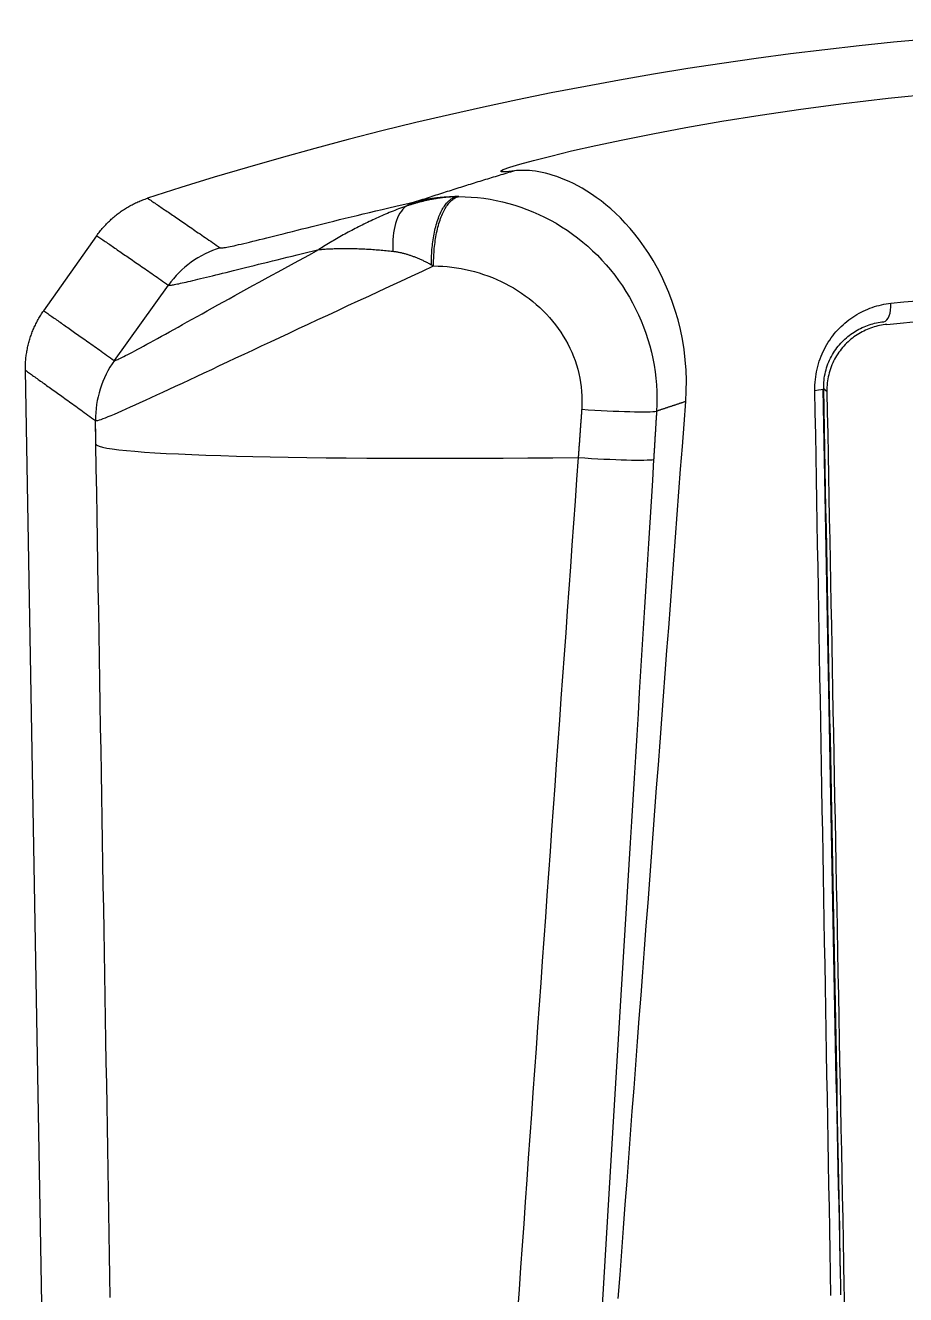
# Model space of a CAD drawing. Extents: x 0 to 395, y 0 to 289.
# Drawn here: x 96.5 to 109.69, y 82.32 to 101.34 of the extents above; entities that cross this region are included whole.
import ezdxf

# ---------------------------------------------------------------- set-up
doc = ezdxf.new("R2010")
doc.units = 0
doc.header["$LTSCALE"] = 10
doc.header["$MEASUREMENT"] = 0
doc.layers.add('1', color=7, linetype='CONTINUOUS')

msp = doc.modelspace()

# ---------------------------------------------------------------- linework, layer by layer
at = {"layer": '1'}
for p, q in [((96.779, 97.064), (97.574, 98.19)), ((98.645, 97.45), (97.835, 96.32)), ((97.317, 49.665), (96.505, 96.173))]:
    msp.add_line(p, q, dxfattribs=at)
for points in [[(103.83, 99.161), (103.704, 99.148), (103.635, 99.147), (103.621, 99.158), (103.662, 99.181), (103.76, 99.216), (103.913, 99.262), (104.118, 99.319), (104.376, 99.384), (104.687, 99.459), (105.048, 99.541), (105.455, 99.628), (105.905, 99.718), (106.399, 99.81), (106.938, 99.904), (107.513, 99.997), (108.121, 100.086), (108.759, 100.171), (109.43, 100.25), (110.131, 100.322)], [(103.83, 99.161), (103.801, 99.153), (103.772, 99.144), (103.743, 99.136), (103.714, 99.127), (103.685, 99.118), (103.656, 99.109), (103.628, 99.101), (103.599, 99.092), (103.57, 99.083), (103.541, 99.074), (103.512, 99.066), (103.483, 99.057), (103.455, 99.048), (103.426, 99.039), (103.397, 99.03), (103.368, 99.021), (103.34, 99.013), (103.311, 99.004), (103.282, 98.995), (103.253, 98.986), (103.225, 98.977), (103.196, 98.968), (103.167, 98.959), (103.138, 98.95), (103.11, 98.941), (103.081, 98.932), (103.052, 98.923), (103.024, 98.914), (102.995, 98.905), (102.966, 98.896), (102.938, 98.887), (102.909, 98.877), (102.881, 98.868), (102.852, 98.859), (102.823, 98.85), (102.795, 98.841), (102.766, 98.832), (102.737, 98.823), (102.709, 98.813), (102.68, 98.804), (102.652, 98.795), (102.623, 98.786), (102.595, 98.776), (102.566, 98.767), (102.538, 98.758), (102.509, 98.748), (102.481, 98.739), (102.452, 98.73), (102.424, 98.72), (102.395, 98.711)], [(106.397, 95.704), (106.405, 95.863), (106.407, 96.021), (106.401, 96.177), (106.389, 96.331), (106.371, 96.485), (106.347, 96.637), (106.316, 96.785), (106.281, 96.929), (106.24, 97.069), (106.194, 97.205), (106.144, 97.337), (106.09, 97.465), (106.033, 97.587), (105.972, 97.704), (105.909, 97.816), (105.843, 97.923), (105.775, 98.024), (105.705, 98.121), (105.634, 98.213), (105.562, 98.299), (105.49, 98.379), (105.418, 98.455), (105.345, 98.525), (105.272, 98.592), (105.2, 98.653), (105.127, 98.711), (105.055, 98.764), (104.984, 98.814), (104.915, 98.859), (104.846, 98.9), (104.779, 98.937), (104.713, 98.971), (104.649, 99.002), (104.586, 99.029), (104.525, 99.054), (104.466, 99.075), (104.408, 99.094), (104.352, 99.111), (104.297, 99.125), (104.245, 99.137), (104.194, 99.147), (104.145, 99.155), (104.098, 99.161), (104.054, 99.165), (104.011, 99.168), (103.971, 99.169), (103.932, 99.169), (103.896, 99.167), (103.862, 99.165), (103.83, 99.161)], [(97.574, 98.19), (97.585, 98.206), (97.597, 98.221), (97.608, 98.237), (97.62, 98.252), (97.632, 98.267), (97.644, 98.282), (97.657, 98.297), (97.669, 98.311), (97.682, 98.326), (97.695, 98.34), (97.708, 98.354), (97.721, 98.368), (97.735, 98.382), (97.749, 98.396), (97.762, 98.409), (97.777, 98.422), (97.791, 98.435), (97.805, 98.448), (97.82, 98.461), (97.834, 98.473), (97.849, 98.486), (97.864, 98.498), (97.879, 98.51), (97.894, 98.521), (97.91, 98.533), (97.925, 98.544), (97.941, 98.555), (97.956, 98.566), (97.972, 98.576), (97.988, 98.587), (98.004, 98.597), (98.021, 98.607), (98.037, 98.617), (98.054, 98.627), (98.07, 98.636), (98.087, 98.645), (98.104, 98.654), (98.121, 98.663), (98.138, 98.672), (98.156, 98.68), (98.173, 98.688), (98.191, 98.696), (98.208, 98.704), (98.226, 98.711), (98.244, 98.719), (98.262, 98.726), (98.28, 98.732), (98.299, 98.739), (98.317, 98.745), (98.335, 98.751)], [(98.335, 98.751), (98.35, 98.741), (98.366, 98.731), (98.382, 98.72), (98.397, 98.709), (98.414, 98.698), (98.43, 98.687), (98.447, 98.676), (98.464, 98.664), (98.481, 98.653), (98.498, 98.641), (98.516, 98.629), (98.534, 98.617), (98.552, 98.604), (98.57, 98.592), (98.589, 98.579), (98.608, 98.566), (98.627, 98.553), (98.647, 98.54), (98.667, 98.526), (98.687, 98.512), (98.707, 98.499), (98.728, 98.485), (98.748, 98.47), (98.77, 98.456), (98.791, 98.441), (98.813, 98.426), (98.835, 98.411), (98.857, 98.396), (98.88, 98.381), (98.902, 98.365), (98.926, 98.349), (98.949, 98.333), (98.973, 98.317), (98.997, 98.301), (99.021, 98.284), (99.045, 98.267), (99.07, 98.25), (99.095, 98.233), (99.121, 98.216), (99.146, 98.198), (99.173, 98.18), (99.199, 98.162), (99.226, 98.144), (99.253, 98.125), (99.28, 98.106), (99.308, 98.087), (99.336, 98.068), (99.364, 98.048), (99.393, 98.029), (99.422, 98.009)], [(102.781, 98.763), (102.77, 98.761), (102.758, 98.76), (102.746, 98.758), (102.734, 98.757), (102.722, 98.755), (102.711, 98.754), (102.699, 98.752), (102.687, 98.75), (102.675, 98.748), (102.664, 98.746), (102.652, 98.744), (102.64, 98.743), (102.629, 98.741), (102.617, 98.738), (102.605, 98.736), (102.594, 98.734), (102.582, 98.732), (102.57, 98.73), (102.559, 98.727), (102.547, 98.725), (102.536, 98.722), (102.524, 98.72), (102.513, 98.717), (102.501, 98.715), (102.49, 98.712), (102.478, 98.71), (102.467, 98.707), (102.456, 98.704), (102.444, 98.701), (102.433, 98.698), (102.422, 98.696), (102.41, 98.693), (102.399, 98.69), (102.388, 98.687), (102.377, 98.684), (102.365, 98.681), (102.354, 98.677), (102.343, 98.674), (102.332, 98.671), (102.321, 98.668), (102.31, 98.664), (102.299, 98.661), (102.288, 98.658), (102.277, 98.654), (102.266, 98.651), (102.255, 98.647), (102.244, 98.644), (102.233, 98.64), (102.222, 98.637), (102.211, 98.633)], [(102.395, 98.711), (102.401, 98.712), (102.408, 98.714), (102.414, 98.715), (102.42, 98.717), (102.427, 98.718), (102.433, 98.72), (102.44, 98.721), (102.446, 98.722), (102.452, 98.724), (102.459, 98.725), (102.465, 98.726), (102.471, 98.728), (102.478, 98.729), (102.484, 98.73), (102.49, 98.731), (102.497, 98.733), (102.503, 98.734), (102.509, 98.735), (102.516, 98.736), (102.522, 98.737), (102.528, 98.738), (102.535, 98.74), (102.541, 98.741), (102.547, 98.742), (102.554, 98.743), (102.56, 98.744), (102.566, 98.745), (102.573, 98.746), (102.579, 98.747), (102.585, 98.748), (102.592, 98.749), (102.598, 98.75), (102.604, 98.751), (102.611, 98.752), (102.617, 98.752), (102.623, 98.753), (102.63, 98.754), (102.636, 98.755), (102.642, 98.756), (102.649, 98.757), (102.655, 98.757), (102.661, 98.758), (102.667, 98.759), (102.674, 98.76), (102.68, 98.76), (102.686, 98.761), (102.693, 98.762), (102.699, 98.762), (102.705, 98.763), (102.712, 98.764)], [(102.588, 97.754), (102.587, 97.781), (102.587, 97.81), (102.588, 97.838), (102.589, 97.867), (102.59, 97.895), (102.591, 97.924), (102.593, 97.953), (102.595, 97.983), (102.598, 98.012), (102.601, 98.041), (102.604, 98.07), (102.608, 98.1), (102.612, 98.129), (102.616, 98.158), (102.621, 98.186), (102.626, 98.215), (102.632, 98.243), (102.638, 98.271), (102.645, 98.298), (102.651, 98.325), (102.659, 98.351), (102.666, 98.377), (102.674, 98.403), (102.682, 98.427), (102.691, 98.451), (102.7, 98.475), (102.709, 98.498), (102.719, 98.519), (102.728, 98.54), (102.738, 98.561), (102.749, 98.58), (102.759, 98.599), (102.77, 98.616), (102.781, 98.633), (102.792, 98.649), (102.803, 98.664), (102.814, 98.678), (102.826, 98.691), (102.837, 98.703), (102.849, 98.714), (102.86, 98.724), (102.872, 98.734), (102.884, 98.742), (102.895, 98.749), (102.907, 98.756), (102.919, 98.762), (102.93, 98.766), (102.942, 98.77), (102.953, 98.773), (102.964, 98.776)], [(102.62, 97.736), (102.62, 97.764), (102.62, 97.792), (102.62, 97.821), (102.621, 97.85), (102.622, 97.879), (102.624, 97.909), (102.626, 97.938), (102.628, 97.968), (102.63, 97.997), (102.633, 98.027), (102.637, 98.057), (102.641, 98.087), (102.645, 98.116), (102.649, 98.146), (102.654, 98.175), (102.66, 98.204), (102.665, 98.233), (102.672, 98.261), (102.678, 98.289), (102.685, 98.316), (102.692, 98.344), (102.7, 98.37), (102.708, 98.396), (102.716, 98.421), (102.725, 98.446), (102.734, 98.47), (102.743, 98.493), (102.753, 98.515), (102.762, 98.537), (102.772, 98.557), (102.783, 98.577), (102.793, 98.596), (102.804, 98.614), (102.815, 98.631), (102.826, 98.647), (102.837, 98.663), (102.848, 98.677), (102.86, 98.69), (102.871, 98.702), (102.882, 98.714), (102.894, 98.724), (102.906, 98.733), (102.917, 98.742), (102.929, 98.749), (102.94, 98.756), (102.952, 98.762), (102.963, 98.766), (102.975, 98.77), (102.986, 98.773), (102.997, 98.776)], [(102.712, 98.764), (102.717, 98.764), (102.722, 98.765), (102.727, 98.765), (102.732, 98.766), (102.737, 98.766), (102.742, 98.767), (102.747, 98.767), (102.752, 98.767), (102.757, 98.768), (102.762, 98.768), (102.768, 98.769), (102.773, 98.769), (102.778, 98.769), (102.783, 98.77), (102.788, 98.77), (102.793, 98.77), (102.798, 98.771), (102.803, 98.771), (102.808, 98.771), (102.813, 98.772), (102.818, 98.772), (102.823, 98.772), (102.828, 98.773), (102.834, 98.773), (102.839, 98.773), (102.844, 98.773), (102.849, 98.773), (102.854, 98.774), (102.859, 98.774), (102.864, 98.774), (102.869, 98.774), (102.874, 98.774), (102.879, 98.775), (102.884, 98.775), (102.889, 98.775), (102.894, 98.775), (102.899, 98.775), (102.904, 98.775), (102.909, 98.775), (102.914, 98.775), (102.919, 98.775), (102.925, 98.775), (102.93, 98.776), (102.935, 98.776), (102.94, 98.776), (102.945, 98.776), (102.95, 98.776), (102.955, 98.776), (102.96, 98.776), (102.965, 98.776)], [(102.965, 98.776), (102.961, 98.775), (102.957, 98.775), (102.954, 98.775), (102.95, 98.775), (102.946, 98.775), (102.943, 98.775), (102.939, 98.775), (102.935, 98.774), (102.932, 98.774), (102.928, 98.774), (102.924, 98.774), (102.921, 98.774), (102.917, 98.774), (102.913, 98.773), (102.91, 98.773), (102.906, 98.773), (102.902, 98.773), (102.899, 98.773), (102.895, 98.772), (102.891, 98.772), (102.888, 98.772), (102.884, 98.772), (102.88, 98.771), (102.877, 98.771), (102.873, 98.771), (102.869, 98.771), (102.866, 98.77), (102.862, 98.77), (102.858, 98.77), (102.855, 98.77), (102.851, 98.769), (102.847, 98.769), (102.844, 98.769), (102.84, 98.768), (102.836, 98.768), (102.833, 98.768), (102.829, 98.767), (102.825, 98.767), (102.822, 98.767), (102.818, 98.766), (102.814, 98.766), (102.811, 98.766), (102.807, 98.765), (102.803, 98.765), (102.8, 98.764), (102.796, 98.764), (102.792, 98.764), (102.789, 98.763), (102.785, 98.763), (102.781, 98.763)], [(102.997, 98.776), (102.997, 98.776), (102.996, 98.776), (102.995, 98.776), (102.995, 98.776), (102.994, 98.776), (102.993, 98.776), (102.993, 98.776), (102.992, 98.776), (102.991, 98.776), (102.991, 98.776), (102.99, 98.776), (102.989, 98.776), (102.989, 98.776), (102.988, 98.776), (102.987, 98.776), (102.987, 98.776), (102.986, 98.776), (102.985, 98.776), (102.985, 98.776), (102.984, 98.776), (102.984, 98.776), (102.983, 98.776), (102.982, 98.776), (102.982, 98.776), (102.981, 98.776), (102.98, 98.776), (102.98, 98.776), (102.979, 98.776), (102.978, 98.776), (102.978, 98.776), (102.977, 98.776), (102.976, 98.776), (102.976, 98.776), (102.975, 98.776), (102.974, 98.776), (102.974, 98.776), (102.973, 98.776), (102.973, 98.776), (102.972, 98.776), (102.971, 98.776), (102.971, 98.776), (102.97, 98.776), (102.969, 98.776), (102.969, 98.776), (102.968, 98.776), (102.967, 98.776), (102.967, 98.776), (102.966, 98.776), (102.965, 98.776), (102.965, 98.776)], [(102.997, 98.776), (103.091, 98.774), (103.184, 98.769), (103.278, 98.761), (103.372, 98.75), (103.466, 98.736), (103.559, 98.719), (103.652, 98.698), (103.744, 98.674), (103.836, 98.647), (103.927, 98.617), (104.017, 98.584), (104.107, 98.548), (104.195, 98.509), (104.283, 98.467), (104.369, 98.422), (104.454, 98.375), (104.537, 98.324), (104.619, 98.271), (104.699, 98.215), (104.777, 98.156), (104.854, 98.095), (104.929, 98.031), (105.001, 97.964), (105.072, 97.896), (105.14, 97.825), (105.206, 97.752), (105.27, 97.676), (105.332, 97.599), (105.391, 97.519), (105.447, 97.438), (105.501, 97.355), (105.552, 97.27), (105.6, 97.184), (105.646, 97.096), (105.688, 97.006), (105.728, 96.915), (105.765, 96.823), (105.799, 96.73), (105.829, 96.636), (105.857, 96.54), (105.882, 96.444), (105.903, 96.348), (105.921, 96.25), (105.936, 96.152), (105.948, 96.054), (105.957, 95.955), (105.962, 95.856), (105.965, 95.757), (105.964, 95.658), (105.959, 95.559)], [(99.422, 98.009), (99.426, 98.007), (99.433, 98.006), (99.442, 98.006), (99.454, 98.007), (99.467, 98.009), (99.483, 98.011), (99.502, 98.014), (99.523, 98.018), (99.546, 98.022), (99.572, 98.027), (99.6, 98.033), (99.631, 98.04), (99.664, 98.048), (99.699, 98.056), (99.737, 98.064), (99.777, 98.074), (99.82, 98.084), (99.864, 98.095), (99.911, 98.106), (99.961, 98.118), (100.012, 98.131), (100.066, 98.144), (100.122, 98.158), (100.18, 98.173), (100.241, 98.188), (100.303, 98.204), (100.368, 98.22), (100.435, 98.237), (100.504, 98.254), (100.575, 98.272), (100.648, 98.291), (100.723, 98.309), (100.8, 98.329), (100.879, 98.348), (100.96, 98.368), (101.042, 98.389), (101.126, 98.409), (101.211, 98.43), (101.297, 98.451), (101.385, 98.473), (101.475, 98.494), (101.565, 98.516), (101.657, 98.539), (101.752, 98.561), (101.85, 98.584), (101.951, 98.608), (102.056, 98.633), (102.165, 98.658), (102.278, 98.684), (102.395, 98.711)], [(102.211, 98.633), (102.182, 98.623), (102.153, 98.612), (102.125, 98.601), (102.096, 98.591), (102.068, 98.58), (102.04, 98.569), (102.012, 98.558), (101.984, 98.546), (101.956, 98.535), (101.928, 98.523), (101.9, 98.512), (101.872, 98.5), (101.845, 98.488), (101.817, 98.476), (101.79, 98.464), (101.763, 98.452), (101.736, 98.439), (101.709, 98.427), (101.682, 98.414), (101.655, 98.402), (101.628, 98.389), (101.602, 98.376), (101.575, 98.363), (101.549, 98.35), (101.522, 98.337), (101.496, 98.324), (101.47, 98.31), (101.444, 98.297), (101.418, 98.283), (101.393, 98.27), (101.367, 98.256), (101.342, 98.243), (101.316, 98.229), (101.291, 98.215), (101.266, 98.201), (101.241, 98.187), (101.216, 98.173), (101.191, 98.158), (101.166, 98.144), (101.141, 98.13), (101.117, 98.115), (101.093, 98.101), (101.068, 98.086), (101.044, 98.072), (101.02, 98.057), (100.996, 98.042), (100.972, 98.027), (100.949, 98.012), (100.925, 97.997), (100.901, 97.982)], [(102.395, 98.711), (102.391, 98.71), (102.387, 98.709), (102.384, 98.708), (102.38, 98.707), (102.376, 98.706), (102.372, 98.704), (102.368, 98.703), (102.364, 98.702), (102.361, 98.701), (102.357, 98.7), (102.353, 98.698), (102.349, 98.697), (102.345, 98.696), (102.342, 98.695), (102.338, 98.693), (102.334, 98.692), (102.33, 98.69), (102.327, 98.689), (102.323, 98.688), (102.319, 98.686), (102.316, 98.685), (102.312, 98.683), (102.308, 98.682), (102.304, 98.68), (102.301, 98.679), (102.297, 98.677), (102.293, 98.675), (102.29, 98.674), (102.286, 98.672), (102.282, 98.671), (102.279, 98.669), (102.275, 98.667), (102.271, 98.665), (102.268, 98.664), (102.264, 98.662), (102.261, 98.66), (102.257, 98.658), (102.253, 98.657), (102.25, 98.655), (102.246, 98.653), (102.243, 98.651), (102.239, 98.649), (102.235, 98.647), (102.232, 98.645), (102.228, 98.643), (102.225, 98.641), (102.221, 98.639), (102.218, 98.637), (102.214, 98.635), (102.211, 98.633)], [(97.574, 98.19), (97.589, 98.18), (97.604, 98.169), (97.62, 98.159), (97.635, 98.148), (97.651, 98.137), (97.667, 98.126), (97.684, 98.115), (97.701, 98.103), (97.717, 98.092), (97.735, 98.08), (97.752, 98.068), (97.77, 98.056), (97.788, 98.043), (97.806, 98.031), (97.824, 98.018), (97.843, 98.005), (97.862, 97.992), (97.881, 97.979), (97.901, 97.965), (97.92, 97.952), (97.94, 97.938), (97.961, 97.924), (97.981, 97.91), (98.002, 97.895), (98.023, 97.881), (98.045, 97.866), (98.066, 97.851), (98.088, 97.836), (98.111, 97.821), (98.133, 97.805), (98.156, 97.789), (98.179, 97.773), (98.202, 97.757), (98.226, 97.741), (98.25, 97.724), (98.274, 97.708), (98.298, 97.691), (98.323, 97.673), (98.348, 97.656), (98.374, 97.638), (98.399, 97.621), (98.425, 97.603), (98.452, 97.584), (98.478, 97.566), (98.505, 97.547), (98.533, 97.528), (98.56, 97.509), (98.588, 97.489), (98.617, 97.469), (98.645, 97.45)], [(97.837, 96.319), (97.842, 96.319), (97.849, 96.321), (97.86, 96.324), (97.872, 96.329), (97.888, 96.335), (97.906, 96.343), (97.927, 96.353), (97.951, 96.364), (97.977, 96.377), (98.005, 96.392), (98.037, 96.408), (98.07, 96.425), (98.107, 96.445), (98.146, 96.465), (98.187, 96.488), (98.23, 96.511), (98.276, 96.536), (98.325, 96.563), (98.375, 96.59), (98.428, 96.62), (98.484, 96.65), (98.541, 96.682), (98.601, 96.715), (98.662, 96.749), (98.726, 96.784), (98.792, 96.821), (98.86, 96.859), (98.93, 96.897), (99.002, 96.937), (99.076, 96.978), (99.151, 97.021), (99.229, 97.064), (99.308, 97.108), (99.389, 97.153), (99.472, 97.199), (99.557, 97.245), (99.643, 97.293), (99.731, 97.342), (99.821, 97.391), (99.912, 97.441), (100.004, 97.492), (100.098, 97.544), (100.194, 97.597), (100.291, 97.65), (100.389, 97.704), (100.489, 97.758), (100.59, 97.813), (100.693, 97.869), (100.797, 97.925), (100.901, 97.982)], [(98.645, 97.45), (98.649, 97.448), (98.654, 97.448), (98.661, 97.447), (98.67, 97.448), (98.68, 97.449), (98.692, 97.45), (98.707, 97.452), (98.722, 97.455), (98.74, 97.458), (98.76, 97.462), (98.781, 97.466), (98.804, 97.47), (98.829, 97.476), (98.855, 97.481), (98.884, 97.488), (98.914, 97.495), (98.945, 97.502), (98.979, 97.51), (99.014, 97.518), (99.051, 97.527), (99.09, 97.536), (99.13, 97.546), (99.172, 97.556), (99.216, 97.567), (99.261, 97.578), (99.308, 97.59), (99.357, 97.602), (99.407, 97.614), (99.459, 97.627), (99.512, 97.64), (99.567, 97.654), (99.624, 97.668), (99.683, 97.683), (99.742, 97.698), (99.804, 97.713), (99.867, 97.729), (99.931, 97.745), (99.997, 97.761), (100.065, 97.778), (100.134, 97.795), (100.204, 97.813), (100.276, 97.83), (100.349, 97.848), (100.424, 97.867), (100.5, 97.885), (100.578, 97.904), (100.657, 97.923), (100.737, 97.943), (100.818, 97.963), (100.901, 97.982)], [(100.901, 97.982), (100.92, 97.984), (100.938, 97.985), (100.957, 97.987), (100.976, 97.988), (100.995, 97.989), (101.014, 97.991), (101.033, 97.992), (101.052, 97.993), (101.072, 97.994), (101.092, 97.994), (101.112, 97.995), (101.132, 97.996), (101.152, 97.996), (101.172, 97.997), (101.193, 97.997), (101.214, 97.998), (101.235, 97.998), (101.256, 97.998), (101.277, 97.998), (101.298, 97.998), (101.32, 97.998), (101.342, 97.998), (101.363, 97.998), (101.386, 97.998), (101.408, 97.997), (101.43, 97.997), (101.453, 97.996), (101.475, 97.996), (101.498, 97.995), (101.521, 97.994), (101.544, 97.993), (101.567, 97.992), (101.591, 97.991), (101.614, 97.99), (101.638, 97.988), (101.662, 97.987), (101.686, 97.986), (101.71, 97.984), (101.734, 97.982), (101.759, 97.98), (101.783, 97.978), (101.808, 97.976), (101.833, 97.974), (101.858, 97.972), (101.883, 97.97), (101.909, 97.967), (101.934, 97.965), (101.96, 97.962), (101.986, 97.959), (102.011, 97.957)], [(102.011, 97.957), (102.022, 97.955), (102.033, 97.954), (102.044, 97.952), (102.055, 97.951), (102.066, 97.949), (102.077, 97.947), (102.089, 97.945), (102.1, 97.943), (102.111, 97.94), (102.122, 97.938), (102.133, 97.936), (102.144, 97.933), (102.155, 97.93), (102.167, 97.927), (102.178, 97.924), (102.189, 97.921), (102.201, 97.918), (102.212, 97.915), (102.223, 97.911), (102.235, 97.908), (102.246, 97.904), (102.257, 97.9), (102.269, 97.897), (102.28, 97.893), (102.292, 97.889), (102.304, 97.884), (102.315, 97.88), (102.327, 97.876), (102.338, 97.871), (102.35, 97.867), (102.362, 97.862), (102.373, 97.857), (102.385, 97.852), (102.397, 97.847), (102.409, 97.842), (102.42, 97.837), (102.432, 97.832), (102.444, 97.826), (102.456, 97.821), (102.468, 97.815), (102.48, 97.809), (102.492, 97.804), (102.504, 97.798), (102.515, 97.792), (102.527, 97.786), (102.539, 97.779), (102.551, 97.773), (102.564, 97.767), (102.576, 97.76), (102.588, 97.754)], [(97.556, 95.419), (97.563, 95.418), (97.575, 95.419), (97.592, 95.422), (97.613, 95.429), (97.639, 95.437), (97.67, 95.448), (97.706, 95.462), (97.746, 95.478), (97.79, 95.496), (97.84, 95.517), (97.893, 95.54), (97.951, 95.566), (98.013, 95.593), (98.08, 95.623), (98.151, 95.655), (98.225, 95.689), (98.304, 95.725), (98.387, 95.763), (98.473, 95.803), (98.564, 95.845), (98.658, 95.889), (98.755, 95.935), (98.857, 95.982), (98.961, 96.031), (99.069, 96.081), (99.18, 96.133), (99.295, 96.187), (99.412, 96.242), (99.533, 96.299), (99.656, 96.357), (99.782, 96.416), (99.911, 96.476), (100.043, 96.538), (100.177, 96.601), (100.314, 96.665), (100.454, 96.73), (100.595, 96.797), (100.739, 96.864), (100.886, 96.932), (101.034, 97.001), (101.184, 97.071), (101.337, 97.142), (101.491, 97.214), (101.648, 97.286), (101.806, 97.359), (101.965, 97.433), (102.127, 97.508), (102.29, 97.583), (102.454, 97.659), (102.62, 97.736)], [(102.588, 97.754), (102.588, 97.753), (102.589, 97.753), (102.59, 97.753), (102.59, 97.752), (102.591, 97.752), (102.592, 97.752), (102.592, 97.751), (102.593, 97.751), (102.593, 97.75), (102.594, 97.75), (102.595, 97.75), (102.595, 97.749), (102.596, 97.749), (102.597, 97.749), (102.597, 97.748), (102.598, 97.748), (102.599, 97.748), (102.599, 97.747), (102.6, 97.747), (102.601, 97.747), (102.601, 97.746), (102.602, 97.746), (102.602, 97.745), (102.603, 97.745), (102.604, 97.745), (102.604, 97.744), (102.605, 97.744), (102.606, 97.744), (102.606, 97.743), (102.607, 97.743), (102.608, 97.743), (102.608, 97.742), (102.609, 97.742), (102.61, 97.742), (102.61, 97.741), (102.611, 97.741), (102.611, 97.74), (102.612, 97.74), (102.613, 97.74), (102.613, 97.739), (102.614, 97.739), (102.615, 97.739), (102.615, 97.738), (102.616, 97.738), (102.617, 97.738), (102.617, 97.737), (102.618, 97.737), (102.619, 97.736), (102.619, 97.736), (102.62, 97.736)], [(102.62, 97.736), (102.688, 97.734), (102.756, 97.731), (102.825, 97.726), (102.893, 97.718), (102.962, 97.709), (103.03, 97.697), (103.098, 97.684), (103.166, 97.668), (103.234, 97.651), (103.301, 97.632), (103.368, 97.61), (103.434, 97.587), (103.5, 97.561), (103.565, 97.534), (103.629, 97.505), (103.692, 97.473), (103.754, 97.44), (103.816, 97.406), (103.876, 97.369), (103.935, 97.33), (103.992, 97.29), (104.049, 97.248), (104.104, 97.204), (104.157, 97.159), (104.209, 97.112), (104.259, 97.064), (104.308, 97.014), (104.355, 96.963), (104.4, 96.91), (104.443, 96.856), (104.485, 96.8), (104.524, 96.743), (104.561, 96.686), (104.596, 96.627), (104.629, 96.567), (104.66, 96.505), (104.688, 96.444), (104.715, 96.381), (104.738, 96.317), (104.76, 96.253), (104.779, 96.188), (104.795, 96.123), (104.81, 96.057), (104.821, 95.99), (104.83, 95.923), (104.837, 95.856), (104.841, 95.789), (104.842, 95.722), (104.841, 95.655), (104.838, 95.588)], [(109.47, 97.177), (109.663, 97.197), (109.857, 97.216)], [(96.505, 96.173), (96.505, 96.192), (96.505, 96.211), (96.505, 96.23), (96.505, 96.249), (96.506, 96.268), (96.507, 96.287), (96.508, 96.306), (96.51, 96.325), (96.511, 96.344), (96.513, 96.363), (96.516, 96.382), (96.518, 96.4), (96.521, 96.419), (96.524, 96.438), (96.527, 96.457), (96.53, 96.476), (96.534, 96.494), (96.538, 96.513), (96.542, 96.532), (96.546, 96.55), (96.551, 96.568), (96.555, 96.587), (96.56, 96.605), (96.566, 96.623), (96.571, 96.641), (96.577, 96.659), (96.583, 96.677), (96.589, 96.695), (96.595, 96.712), (96.602, 96.73), (96.608, 96.748), (96.615, 96.765), (96.623, 96.782), (96.63, 96.8), (96.638, 96.817), (96.646, 96.834), (96.654, 96.851), (96.662, 96.868), (96.671, 96.885), (96.679, 96.902), (96.688, 96.919), (96.698, 96.935), (96.707, 96.952), (96.717, 96.968), (96.727, 96.985), (96.737, 97.001), (96.747, 97.017), (96.757, 97.033), (96.768, 97.048), (96.779, 97.064)], [(96.779, 97.064), (96.794, 97.054), (96.809, 97.043), (96.824, 97.033), (96.839, 97.022), (96.855, 97.011), (96.871, 97), (96.887, 96.989), (96.903, 96.977), (96.92, 96.965), (96.937, 96.954), (96.954, 96.942), (96.971, 96.93), (96.989, 96.917), (97.007, 96.905), (97.025, 96.892), (97.043, 96.879), (97.062, 96.866), (97.08, 96.853), (97.1, 96.84), (97.119, 96.826), (97.139, 96.812), (97.159, 96.798), (97.179, 96.784), (97.199, 96.77), (97.22, 96.755), (97.241, 96.74), (97.262, 96.725), (97.284, 96.71), (97.305, 96.695), (97.327, 96.679), (97.35, 96.664), (97.372, 96.648), (97.395, 96.632), (97.418, 96.615), (97.441, 96.599), (97.465, 96.582), (97.489, 96.565), (97.513, 96.548), (97.538, 96.531), (97.563, 96.513), (97.588, 96.495), (97.614, 96.477), (97.64, 96.458), (97.667, 96.439), (97.694, 96.42), (97.721, 96.401), (97.749, 96.381), (97.777, 96.361), (97.806, 96.341), (97.835, 96.32)], [(108.331, 95.872), (108.331, 95.912), (108.332, 95.952), (108.334, 95.993), (108.338, 96.033), (108.343, 96.073), (108.349, 96.113), (108.356, 96.152), (108.364, 96.192), (108.374, 96.231), (108.385, 96.27), (108.397, 96.308), (108.41, 96.346), (108.424, 96.383), (108.44, 96.419), (108.456, 96.455), (108.474, 96.491), (108.492, 96.526), (108.512, 96.56), (108.532, 96.593), (108.553, 96.625), (108.575, 96.657), (108.598, 96.688), (108.622, 96.718), (108.647, 96.747), (108.672, 96.776), (108.698, 96.803), (108.725, 96.83), (108.752, 96.855), (108.78, 96.88), (108.809, 96.904), (108.838, 96.927), (108.868, 96.949), (108.898, 96.97), (108.929, 96.99), (108.96, 97.009), (108.992, 97.027), (109.024, 97.044), (109.056, 97.06), (109.089, 97.076), (109.123, 97.09), (109.156, 97.103), (109.19, 97.115), (109.224, 97.127), (109.259, 97.137), (109.294, 97.146), (109.328, 97.154), (109.364, 97.162), (109.399, 97.168), (109.435, 97.173), (109.47, 97.177)], [(108.463, 95.898), (108.463, 95.929), (108.463, 95.961), (108.465, 95.992), (108.468, 96.024), (108.472, 96.055), (108.477, 96.087), (108.483, 96.118), (108.49, 96.149), (108.498, 96.179), (108.507, 96.209), (108.517, 96.239), (108.527, 96.268), (108.539, 96.297), (108.551, 96.326), (108.565, 96.354), (108.579, 96.381), (108.594, 96.408), (108.609, 96.434), (108.626, 96.46), (108.643, 96.484), (108.661, 96.509), (108.679, 96.532), (108.698, 96.555), (108.718, 96.578), (108.738, 96.599), (108.759, 96.62), (108.78, 96.64), (108.802, 96.659), (108.824, 96.678), (108.846, 96.696), (108.869, 96.713), (108.893, 96.73), (108.917, 96.746), (108.941, 96.761), (108.966, 96.775), (108.99, 96.788), (109.016, 96.801), (109.041, 96.813), (109.067, 96.825), (109.093, 96.835), (109.119, 96.845), (109.146, 96.854), (109.172, 96.862), (109.199, 96.87), (109.226, 96.877), (109.254, 96.883), (109.281, 96.888), (109.309, 96.893), (109.336, 96.897), (109.364, 96.9)], [(109.41, 96.86), (109.382, 96.857), (109.355, 96.853), (109.327, 96.848), (109.3, 96.843), (109.273, 96.837), (109.246, 96.83), (109.219, 96.822), (109.192, 96.814), (109.166, 96.805), (109.14, 96.795), (109.114, 96.784), (109.088, 96.773), (109.062, 96.76), (109.037, 96.747), (109.012, 96.734), (108.987, 96.719), (108.963, 96.704), (108.939, 96.688), (108.916, 96.672), (108.893, 96.655), (108.871, 96.637), (108.849, 96.618), (108.827, 96.599), (108.806, 96.579), (108.785, 96.558), (108.765, 96.536), (108.745, 96.513), (108.726, 96.49), (108.708, 96.466), (108.69, 96.442), (108.673, 96.417), (108.657, 96.391), (108.641, 96.365), (108.626, 96.339), (108.612, 96.311), (108.599, 96.283), (108.586, 96.255), (108.575, 96.225), (108.564, 96.196), (108.554, 96.166), (108.546, 96.137), (108.538, 96.106), (108.531, 96.076), (108.525, 96.045), (108.52, 96.014), (108.516, 95.983), (108.513, 95.951), (108.511, 95.919), (108.51, 95.887), (108.511, 95.856)], [(109.41, 96.86), (109.606, 96.879), (109.803, 96.898)], [(97.835, 96.32), (97.835, 96.32), (97.835, 96.32), (97.835, 96.32), (97.835, 96.32), (97.835, 96.32), (97.835, 96.32), (97.835, 96.32), (97.835, 96.32), (97.835, 96.32), (97.836, 96.32), (97.836, 96.32), (97.836, 96.32), (97.836, 96.32), (97.836, 96.32), (97.836, 96.32), (97.836, 96.32), (97.836, 96.32), (97.836, 96.32), (97.836, 96.32), (97.836, 96.32), (97.836, 96.32), (97.836, 96.32), (97.836, 96.32), (97.836, 96.32), (97.836, 96.32), (97.836, 96.32), (97.836, 96.32), (97.836, 96.32), (97.836, 96.32), (97.836, 96.32), (97.836, 96.32), (97.836, 96.32), (97.836, 96.32), (97.836, 96.32), (97.836, 96.32), (97.836, 96.32), (97.836, 96.32), (97.836, 96.32), (97.836, 96.32), (97.836, 96.32), (97.836, 96.32), (97.837, 96.32), (97.837, 96.32), (97.837, 96.32), (97.837, 96.32), (97.837, 96.32), (97.837, 96.32), (97.837, 96.32), (97.837, 96.32), (97.837, 96.319)], [(96.505, 96.173), (96.519, 96.163), (96.534, 96.152), (96.549, 96.141), (96.565, 96.13), (96.58, 96.119), (96.596, 96.108), (96.612, 96.097), (96.628, 96.085), (96.645, 96.073), (96.662, 96.061), (96.679, 96.049), (96.696, 96.037), (96.713, 96.024), (96.731, 96.012), (96.749, 95.999), (96.767, 95.986), (96.786, 95.973), (96.804, 95.959), (96.823, 95.946), (96.843, 95.932), (96.862, 95.918), (96.882, 95.904), (96.902, 95.889), (96.922, 95.875), (96.943, 95.86), (96.964, 95.845), (96.985, 95.83), (97.006, 95.815), (97.028, 95.799), (97.05, 95.783), (97.072, 95.768), (97.094, 95.751), (97.117, 95.735), (97.14, 95.719), (97.163, 95.702), (97.187, 95.685), (97.21, 95.668), (97.235, 95.651), (97.259, 95.633), (97.284, 95.615), (97.309, 95.597), (97.335, 95.578), (97.361, 95.56), (97.387, 95.541), (97.414, 95.521), (97.441, 95.502), (97.469, 95.482), (97.497, 95.461), (97.526, 95.441), (97.554, 95.42)], [(108.571, 82.307), (108.565, 82.638), (108.559, 82.969), (108.554, 83.3), (108.548, 83.631), (108.542, 83.962), (108.536, 84.293), (108.53, 84.624), (108.524, 84.955), (108.518, 85.285), (108.512, 85.616), (108.507, 85.947), (108.501, 86.278), (108.495, 86.609), (108.489, 86.94), (108.483, 87.271), (108.477, 87.602), (108.471, 87.932), (108.465, 88.263), (108.46, 88.594), (108.454, 88.925), (108.448, 89.256), (108.442, 89.587), (108.436, 89.918), (108.43, 90.248), (108.424, 90.579), (108.419, 90.91), (108.413, 91.241), (108.407, 91.572), (108.401, 91.902), (108.395, 92.233), (108.389, 92.564), (108.384, 92.895), (108.378, 93.226), (108.372, 93.556), (108.366, 93.887), (108.36, 94.218), (108.354, 94.549), (108.348, 94.879), (108.343, 95.21), (108.337, 95.541), (108.331, 95.872)], [(108.715, 82.623), (108.709, 82.888), (108.704, 83.153), (108.698, 83.418), (108.693, 83.683), (108.687, 83.948), (108.681, 84.213), (108.675, 84.478), (108.669, 84.743), (108.663, 85.008), (108.658, 85.274), (108.652, 85.539), (108.647, 85.804), (108.642, 86.07), (108.637, 86.335), (108.631, 86.601), (108.626, 86.866), (108.621, 87.132), (108.616, 87.397), (108.611, 87.663), (108.606, 87.928), (108.601, 88.194), (108.596, 88.459), (108.591, 88.725), (108.586, 88.99), (108.581, 89.256), (108.576, 89.521), (108.571, 89.787), (108.566, 90.052), (108.561, 90.318), (108.556, 90.583), (108.551, 90.849), (108.546, 91.114), (108.541, 91.38), (108.536, 91.645), (108.531, 91.91), (108.526, 92.176), (108.521, 92.441), (108.516, 92.707), (108.511, 92.972), (108.506, 93.238), (108.501, 93.503), (108.496, 93.769), (108.491, 94.034), (108.486, 94.299), (108.481, 94.565), (108.476, 94.83), (108.471, 95.096), (108.466, 95.361), (108.461, 95.627), (108.456, 95.892)], [(108.463, 95.898), (108.464, 95.897), (108.465, 95.896), (108.465, 95.895), (108.466, 95.895), (108.467, 95.894), (108.468, 95.893), (108.469, 95.892), (108.47, 95.891), (108.471, 95.891), (108.472, 95.89), (108.473, 95.889), (108.474, 95.888), (108.475, 95.887), (108.476, 95.886), (108.477, 95.886), (108.478, 95.885), (108.479, 95.884), (108.48, 95.883), (108.48, 95.882), (108.481, 95.881), (108.482, 95.881), (108.483, 95.88), (108.484, 95.879), (108.485, 95.878), (108.486, 95.877), (108.487, 95.876), (108.488, 95.876), (108.489, 95.875), (108.49, 95.874), (108.491, 95.873), (108.492, 95.872), (108.493, 95.871), (108.494, 95.87), (108.495, 95.87), (108.496, 95.869), (108.497, 95.868), (108.498, 95.867), (108.499, 95.866), (108.5, 95.865), (108.501, 95.864), (108.502, 95.864), (108.503, 95.863), (108.504, 95.862), (108.505, 95.861), (108.506, 95.86), (108.507, 95.859), (108.508, 95.858), (108.509, 95.857), (108.51, 95.857), (108.511, 95.856)], [(108.716, 82.625), (108.712, 82.855), (108.707, 83.085), (108.703, 83.316), (108.699, 83.547), (108.694, 83.779), (108.69, 84.012), (108.685, 84.246), (108.681, 84.481), (108.676, 84.718), (108.672, 84.956), (108.667, 85.196), (108.663, 85.439), (108.658, 85.683), (108.653, 85.929), (108.649, 86.177), (108.644, 86.427), (108.639, 86.68), (108.634, 86.933), (108.629, 87.189), (108.624, 87.447), (108.619, 87.706), (108.614, 87.967), (108.609, 88.23), (108.604, 88.495), (108.599, 88.761), (108.594, 89.029), (108.589, 89.298), (108.584, 89.569), (108.579, 89.841), (108.573, 90.115), (108.568, 90.391), (108.563, 90.668), (108.557, 90.946), (108.552, 91.226), (108.547, 91.507), (108.541, 91.79), (108.536, 92.074), (108.53, 92.36), (108.525, 92.647), (108.519, 92.935), (108.514, 93.225), (108.508, 93.516), (108.503, 93.809), (108.497, 94.103), (108.491, 94.399), (108.486, 94.696), (108.48, 94.994), (108.474, 95.294), (108.468, 95.595), (108.463, 95.898)], [(105.385, 82.264), (105.412, 82.616), (105.438, 82.967), (105.464, 83.318), (105.491, 83.669), (105.517, 84.019), (105.543, 84.369), (105.569, 84.718), (105.596, 85.068), (105.622, 85.416), (105.648, 85.765), (105.674, 86.113), (105.7, 86.46), (105.727, 86.807), (105.753, 87.154), (105.779, 87.501), (105.805, 87.847), (105.831, 88.192), (105.857, 88.538), (105.883, 88.883), (105.909, 89.227), (105.934, 89.571), (105.96, 89.915), (105.986, 90.259), (106.012, 90.602), (106.038, 90.945), (106.064, 91.287), (106.089, 91.629), (106.115, 91.971), (106.141, 92.312), (106.167, 92.653), (106.192, 92.993), (106.218, 93.333), (106.243, 93.673), (106.269, 94.013), (106.295, 94.352), (106.32, 94.69), (106.346, 95.029), (106.371, 95.367), (106.397, 95.704)], [(106.397, 95.704), (106.388, 95.701), (106.379, 95.698), (106.37, 95.696), (106.362, 95.693), (106.353, 95.69), (106.344, 95.687), (106.335, 95.684), (106.326, 95.681), (106.318, 95.678), (106.309, 95.675), (106.3, 95.673), (106.291, 95.67), (106.283, 95.667), (106.274, 95.664), (106.265, 95.661), (106.256, 95.658), (106.248, 95.655), (106.239, 95.652), (106.23, 95.65), (106.221, 95.647), (106.213, 95.644), (106.204, 95.641), (106.195, 95.638), (106.186, 95.635), (106.178, 95.632), (106.169, 95.629), (106.16, 95.626), (106.151, 95.623), (106.143, 95.621), (106.134, 95.618), (106.125, 95.615), (106.116, 95.612), (106.108, 95.609), (106.099, 95.606), (106.09, 95.603), (106.082, 95.6), (106.073, 95.597), (106.064, 95.594), (106.055, 95.591), (106.047, 95.588), (106.038, 95.586), (106.029, 95.583), (106.02, 95.58), (106.012, 95.577), (106.003, 95.574), (105.994, 95.571), (105.985, 95.568), (105.977, 95.565), (105.968, 95.562), (105.959, 95.559)], [(108.511, 95.856), (108.517, 95.54), (108.523, 95.224), (108.529, 94.908), (108.535, 94.591), (108.541, 94.273), (108.547, 93.955), (108.553, 93.636), (108.559, 93.316), (108.565, 92.996), (108.571, 92.676), (108.578, 92.354), (108.584, 92.033), (108.59, 91.71), (108.596, 91.387), (108.602, 91.064), (108.608, 90.74), (108.615, 90.415), (108.621, 90.09), (108.627, 89.764), (108.633, 89.438), (108.639, 89.111), (108.646, 88.784), (108.652, 88.455), (108.658, 88.127), (108.664, 87.798), (108.671, 87.468), (108.677, 87.137), (108.683, 86.806), (108.69, 86.475), (108.696, 86.143), (108.702, 85.81), (108.709, 85.477), (108.715, 85.143), (108.721, 84.808), (108.728, 84.473), (108.734, 84.138), (108.741, 83.801), (108.747, 83.465), (108.753, 83.127), (108.76, 82.789), (108.766, 82.451), (108.773, 82.112)], [(104.838, 95.588), (104.837, 95.574), (104.836, 95.559), (104.835, 95.545), (104.834, 95.53), (104.833, 95.516), (104.832, 95.501), (104.831, 95.487), (104.83, 95.472), (104.829, 95.458), (104.828, 95.443), (104.827, 95.429), (104.825, 95.414), (104.824, 95.4), (104.823, 95.385), (104.822, 95.371), (104.821, 95.357), (104.82, 95.342), (104.819, 95.328), (104.818, 95.313), (104.817, 95.299), (104.816, 95.284), (104.815, 95.27), (104.814, 95.255), (104.813, 95.241), (104.812, 95.226), (104.811, 95.212), (104.81, 95.198), (104.809, 95.183), (104.808, 95.169), (104.807, 95.154), (104.806, 95.14), (104.805, 95.125), (104.804, 95.111), (104.803, 95.096), (104.802, 95.082), (104.801, 95.067), (104.8, 95.053), (104.798, 95.039), (104.797, 95.024), (104.796, 95.01), (104.795, 94.995), (104.794, 94.981), (104.793, 94.966), (104.792, 94.952), (104.791, 94.938), (104.79, 94.923), (104.789, 94.909), (104.788, 94.894), (104.787, 94.88), (104.786, 94.865)], [(105.959, 95.559), (105.958, 95.545), (105.958, 95.53), (105.957, 95.516), (105.956, 95.501), (105.955, 95.487), (105.954, 95.472), (105.953, 95.458), (105.952, 95.443), (105.951, 95.429), (105.95, 95.414), (105.95, 95.4), (105.949, 95.385), (105.948, 95.371), (105.947, 95.357), (105.946, 95.342), (105.945, 95.328), (105.944, 95.313), (105.943, 95.299), (105.942, 95.284), (105.942, 95.27), (105.941, 95.255), (105.94, 95.241), (105.939, 95.226), (105.938, 95.212), (105.937, 95.197), (105.936, 95.183), (105.935, 95.169), (105.934, 95.154), (105.934, 95.14), (105.933, 95.125), (105.932, 95.111), (105.931, 95.096), (105.93, 95.082), (105.929, 95.067), (105.928, 95.053), (105.927, 95.039), (105.926, 95.024), (105.926, 95.01), (105.925, 94.995), (105.924, 94.981), (105.923, 94.966), (105.922, 94.952), (105.921, 94.937), (105.92, 94.923), (105.919, 94.909), (105.918, 94.894), (105.918, 94.88), (105.917, 94.865), (105.916, 94.851), (105.915, 94.836)], [(97.561, 95.064), (97.561, 95.071), (97.561, 95.078), (97.56, 95.085), (97.56, 95.092), (97.56, 95.099), (97.56, 95.106), (97.56, 95.113), (97.56, 95.12), (97.56, 95.128), (97.56, 95.135), (97.559, 95.142), (97.559, 95.149), (97.559, 95.156), (97.559, 95.163), (97.559, 95.17), (97.559, 95.177), (97.559, 95.184), (97.559, 95.192), (97.558, 95.199), (97.558, 95.206), (97.558, 95.213), (97.558, 95.22), (97.558, 95.227), (97.558, 95.234), (97.558, 95.241), (97.558, 95.249), (97.557, 95.256), (97.557, 95.263), (97.557, 95.27), (97.557, 95.277), (97.557, 95.284), (97.557, 95.291), (97.557, 95.298), (97.557, 95.306), (97.556, 95.313), (97.556, 95.32), (97.556, 95.327), (97.556, 95.334), (97.556, 95.341), (97.556, 95.348), (97.556, 95.355), (97.556, 95.363), (97.555, 95.37), (97.555, 95.377), (97.555, 95.384), (97.555, 95.391), (97.555, 95.398), (97.555, 95.405), (97.555, 95.412), (97.554, 95.42)], [(97.554, 95.42), (97.555, 95.42), (97.555, 95.42), (97.555, 95.42), (97.555, 95.42), (97.555, 95.42), (97.555, 95.42), (97.555, 95.42), (97.555, 95.42), (97.555, 95.42), (97.555, 95.42), (97.555, 95.42), (97.555, 95.42), (97.555, 95.42), (97.555, 95.42), (97.555, 95.42), (97.555, 95.419), (97.555, 95.419), (97.555, 95.419), (97.555, 95.419), (97.555, 95.419), (97.555, 95.419), (97.555, 95.419), (97.555, 95.419), (97.555, 95.419), (97.555, 95.419), (97.555, 95.419), (97.555, 95.419), (97.555, 95.419), (97.555, 95.419), (97.555, 95.419), (97.555, 95.419), (97.555, 95.419), (97.555, 95.419), (97.555, 95.419), (97.555, 95.419), (97.555, 95.419), (97.555, 95.419), (97.555, 95.419), (97.556, 95.419), (97.556, 95.419), (97.556, 95.419), (97.556, 95.419), (97.556, 95.419), (97.556, 95.419), (97.556, 95.419), (97.556, 95.419), (97.556, 95.419), (97.556, 95.419), (97.556, 95.419), (97.556, 95.419)], [(97.561, 95.064), (97.561, 95.071), (97.561, 95.078), (97.561, 95.085), (97.56, 95.092), (97.56, 95.099), (97.56, 95.106), (97.56, 95.113), (97.56, 95.12), (97.56, 95.127), (97.56, 95.135), (97.56, 95.142), (97.56, 95.149), (97.559, 95.156), (97.559, 95.163), (97.559, 95.17), (97.559, 95.177), (97.559, 95.184), (97.559, 95.191), (97.559, 95.199), (97.559, 95.206), (97.559, 95.213), (97.559, 95.22), (97.558, 95.227), (97.558, 95.234), (97.558, 95.241), (97.558, 95.248), (97.558, 95.255), (97.558, 95.263), (97.558, 95.27), (97.558, 95.277), (97.558, 95.284), (97.558, 95.291), (97.557, 95.298), (97.557, 95.305), (97.557, 95.312), (97.557, 95.32), (97.557, 95.327), (97.557, 95.334), (97.557, 95.341), (97.557, 95.348), (97.557, 95.355), (97.557, 95.362), (97.557, 95.369), (97.556, 95.376), (97.556, 95.384), (97.556, 95.391), (97.556, 95.398), (97.556, 95.405), (97.556, 95.412), (97.556, 95.419)], [(97.776, 82.279), (97.77, 82.596), (97.765, 82.913), (97.76, 83.231), (97.754, 83.55), (97.749, 83.87), (97.744, 84.19), (97.738, 84.511), (97.733, 84.833), (97.727, 85.156), (97.722, 85.48), (97.716, 85.805), (97.711, 86.131), (97.705, 86.459), (97.7, 86.787), (97.694, 87.116), (97.689, 87.447), (97.683, 87.779), (97.678, 88.112), (97.672, 88.446), (97.666, 88.782), (97.661, 89.119), (97.655, 89.458), (97.649, 89.798), (97.644, 90.139), (97.638, 90.482), (97.632, 90.827), (97.626, 91.172), (97.62, 91.519), (97.614, 91.868), (97.609, 92.218), (97.603, 92.569), (97.597, 92.921), (97.591, 93.275), (97.585, 93.63), (97.579, 93.987), (97.573, 94.344), (97.567, 94.703), (97.561, 95.064)], [(104.786, 94.865), (104.762, 94.537), (104.739, 94.209), (104.715, 93.881), (104.692, 93.553), (104.668, 93.225), (104.645, 92.897), (104.621, 92.569), (104.598, 92.24), (104.574, 91.912), (104.551, 91.584), (104.527, 91.256), (104.504, 90.928), (104.481, 90.6), (104.457, 90.272), (104.434, 89.944), (104.41, 89.616), (104.387, 89.288), (104.364, 88.959), (104.34, 88.631), (104.317, 88.303), (104.294, 87.975), (104.27, 87.647), (104.247, 87.319), (104.224, 86.991), (104.201, 86.663), (104.177, 86.335), (104.154, 86.007), (104.131, 85.679), (104.108, 85.351), (104.085, 85.023), (104.061, 84.695), (104.038, 84.367), (104.015, 84.039), (103.992, 83.711), (103.969, 83.383), (103.946, 83.055), (103.923, 82.727), (103.9, 82.399), (103.877, 82.071)], [(105.915, 94.836), (105.896, 94.522), (105.876, 94.207), (105.857, 93.891), (105.838, 93.575), (105.818, 93.258), (105.799, 92.94), (105.779, 92.623), (105.76, 92.304), (105.74, 91.985), (105.721, 91.665), (105.701, 91.345), (105.682, 91.025), (105.662, 90.703), (105.642, 90.382), (105.623, 90.059), (105.603, 89.736), (105.583, 89.413), (105.564, 89.089), (105.544, 88.765), (105.524, 88.44), (105.504, 88.114), (105.485, 87.788), (105.465, 87.461), (105.445, 87.134), (105.425, 86.806), (105.405, 86.478), (105.385, 86.149), (105.365, 85.819), (105.345, 85.489), (105.326, 85.159), (105.306, 84.828), (105.286, 84.496), (105.266, 84.164), (105.246, 83.831), (105.226, 83.498), (105.205, 83.164), (105.185, 82.829), (105.165, 82.494), (105.145, 82.159)], [(108.722, 82.316), (108.722, 82.335), (108.721, 82.355), (108.721, 82.374), (108.721, 82.393), (108.72, 82.412), (108.72, 82.432), (108.72, 82.451), (108.719, 82.47), (108.719, 82.49), (108.718, 82.509), (108.718, 82.528), (108.718, 82.548), (108.717, 82.567), (108.717, 82.586), (108.717, 82.606), (108.716, 82.625)]]:
    msp.add_lwpolyline(points, dxfattribs=at)
msp.add_arc((114.67, 48.538), 52.803, 71.9802, 108.0198, dxfattribs=at)
for centre, major_axis, ratio, start_param, end_param in [((102.571, 97.714), (0.274, -0.962), 0.511684, 3.327357, 4.314906), ((99.864, 96.575), (0.894, 1.204), 0.999766, 0.937863, 1.587295), ((109.331, 97.198), (-0.03, 0.298), 0.457326, 3.161219, 4.596307), ((99.055, 95.445), (0.519, 1.407), 0.999698, 1.301745, 1.941311), ((108.163, 95.893), (-0.3, -0.006), 0.097071, 2.164125, 3.124059), ((104.98, 95.629), (0.998, -0.061), 0.049996, 4.572549, 6.091368), ((106.058, 95.212), (-8.499, -0.143), 0.038686, 0.017464, 1.419891), ((104.936, 94.906), (0.998, -0.061), 0.050404, 4.564965, 6.091364)]:
    msp.add_ellipse(centre, major_axis=major_axis, ratio=ratio, start_param=start_param, end_param=end_param, dxfattribs=at)

doc.saveas('drawing.dxf')
